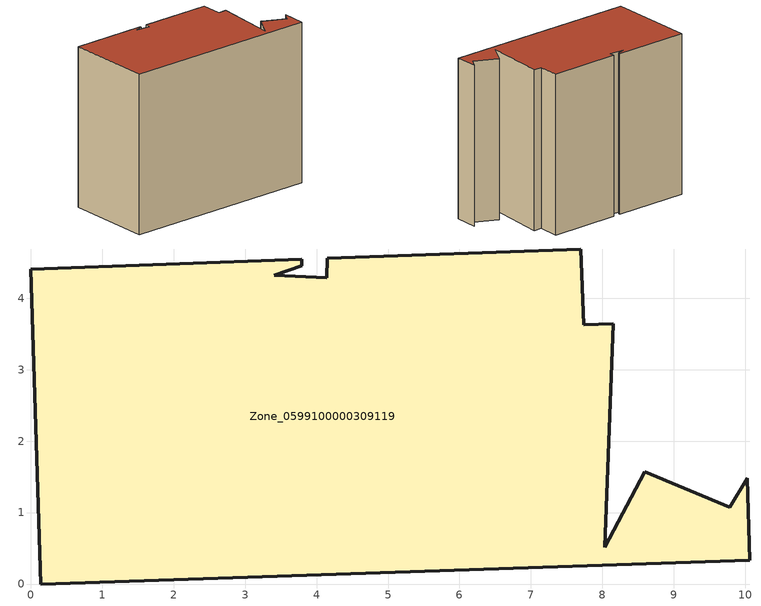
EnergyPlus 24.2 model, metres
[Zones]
Zone_0599100000309119
 floor ground (C_G): 3.79,4.46 3.41,4.32 4.14,4.29 4.15,4.56 7.7,4.69 7.74,3.63 8.16,3.65 8.03,0.52 8.6,1.57 9.79,1.07 10.03,1.48 10.06,0.33 0.14,0 0,4.41 3.79,4.55 z0
 wall outside (C_F): 0,4.41 0.14,0 10.06,0.33 10.03,1.48 9.79,1.07 8.6,1.57 8.03,0.52 8.16,3.65 7.74,3.63 7.7,4.69 4.15,4.56 4.14,4.29 3.41,4.32 3.79,4.46 3.79,4.55 0,4.41 z0:8.11
 roof outside (C_R): 8.03,0.52 8.16,3.65 7.74,3.63 7.7,4.69 4.15,4.56 4.14,4.29 3.41,4.32 3.79,4.46 3.79,4.55 0,4.41 0.14,0 10.06,0.33 10.03,1.48 9.79,1.07 8.6,1.57 z8.11
[BUILDING]
Pand.0599100000309119: North Axis=0; Terrain=City; Loads Convergence Tolerance Value=0.04; Temperature Convergence Tolerance Value=0.4; Solar Distribution=FullExterior; Maximum Number of Warmup Days=25; Minimum Number of Warmup Days=1
[Site:Location]
Rotterdam.The.Hague.AP_ZH_NLD Design_Conditions: Latitude=51.96; Longitude=4.45; Time Zone=1; Elevation=-4.5
[SITE:GROUNDTEMPERATURE:BUILDINGSURFACE]
18, 18, 18, 18, 18, 18, 18, 18, 18, 18, 18, 18
[MATERIAL] Thermal Absorptance=0.9; Solar Absorptance=0.7; Visible Absorptance=0.7
Name | Roughness | Thickness | Conductivity | Density | Specific Heat
G.TC.1946 | MediumSmooth | 0.15 | 1 | 540 | 1210
F.TC.1946 | Rough | 0.3 | 0.857143 | 1920 | 840
R.TC.1946 | MediumRough | 0.2 | 0.909091 | 1500 | 1000
[CONSTRUCTION]
C_G: G.TC.1946
C_F: F.TC.1946
C_R: R.TC.1946
[ZONE]
Zone_0599100000309119: Type=1; Multiplier=1; Ceiling Height=Autocalculate; Volume=Autocalculate; Floor Area=autocalculate; Part of Total Floor Area=Yes
[ZONEINFILTRATION:DESIGNFLOWRATE]
Infil_Zone_0599100000309119: Zone or ZoneList or Space or SpaceList=Zone_0599100000309119; Schedule=AlwaysOn; Design Flow Rate Calculation Method=Flow/Area; Flow Rate per Floor Area=0.003; Constant Term Coefficient=1; Temperature Term Coefficient=0; Velocity Term Coefficient=0; Velocity Squared Term Coefficient=0
[HVACTEMPLATE:ZONE:IDEALLOADSAIRSYSTEM]
Zone_0599100000309119: Maximum Heating Supply Air Temperature=50; Minimum Cooling Supply Air Temperature=13; Maximum Heating Supply Air Humidity Ratio=0.0156; Minimum Cooling Supply Air Humidity Ratio=0.0077; Heating Limit=NoLimit; Cooling Limit=NoLimit; Dehumidification Control Type=ConstantSensibleHeatRatio; Cooling Sensible Heat Ratio=0.7; Dehumidification Setpoint=60; Humidification Control Type=None; Humidification Setpoint=30; Outdoor Air Method=None; Outdoor Air Flow Rate per Person=0.00944; Outdoor Air Flow Rate per Zone Floor Area=0; Outdoor Air Flow Rate per Zone=0; Demand Controlled Ventilation Type=None; Outdoor Air Economizer Type=NoEconomizer; Heat Recovery Type=None; Sensible Heat Recovery Effectiveness=0.7; Latent Heat Recovery Effectiveness=0.65
[ZONECONTROL:THERMOSTAT]
ThermostatControl_Zone_0599100000309119: Zone or ZoneList=Zone_0599100000309119; Control Type Schedule=DualSetpointControlType; Control 1=Thermostat_Zone_0599100000309119; Temperature Difference Between Cutout And Setpoint=0
[THERMOSTATSETPOINT:DUALSETPOINT]
Thermostat_Zone_0599100000309119: Heating Setpoint Temperature Schedule=HeatingSetpoint_Zone_0599100000309119; Cooling Setpoint Temperature Schedule=CoolingSetpoint_Zone_0599100000309119
[SCHEDULE:COMPACT]
HeatingSetpoint_Zone_0599100000309119: Through: 12/31, For: AllDays, Until: 24:00, 21
CoolingSetpoint_Zone_0599100000309119: Through: 12/31, For: AllDays, Until: 24:00, 24
DualSetpointControlType: Through: 12/31, For: AllDays, Until: 24:00, 4
AlwaysOn: Through: 12/31, For: AllDays, Until: 24:00, 1
